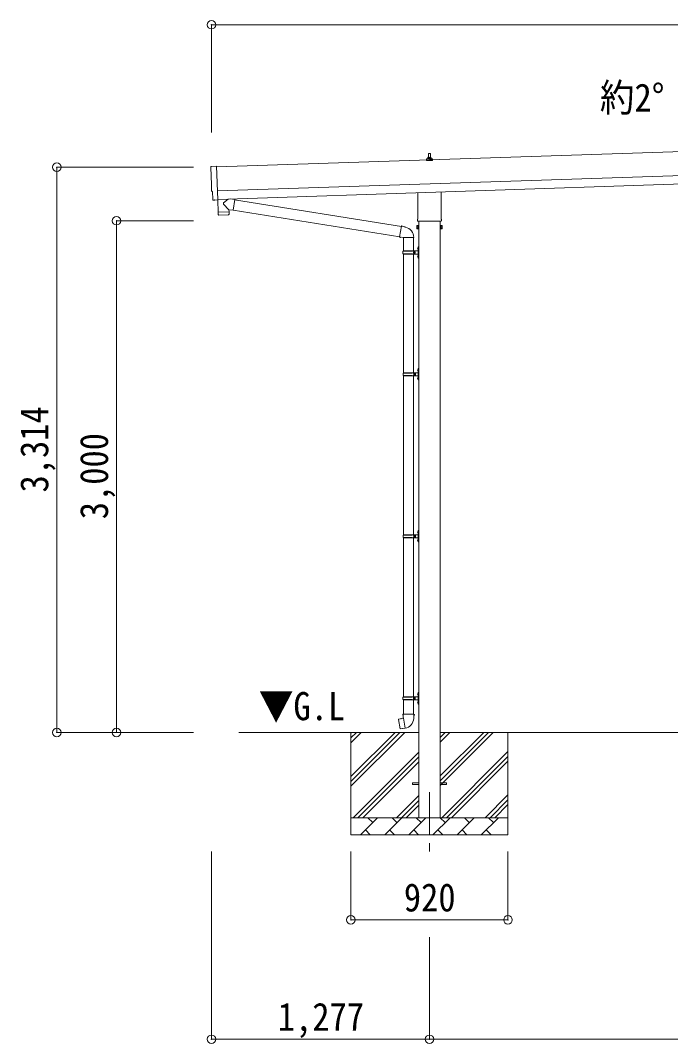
# Model space of a CAD drawing. Units: millimetres at full size, sheet at 1:50. Extents: x -14053 to 14053, y -9700 to 9700.
# Drawn here: x 1070 to 4878, y -6165 to -167 of the extents above; entities that cross this region are included whole.
import ezdxf
from ezdxf.enums import TextEntityAlignment as Align

# ---------------------------------------------------------------- set-up
doc = ezdxf.new("R2010")
doc.units = ezdxf.units.MM
doc.header["$LTSCALE"] = 50
doc.header["$PDMODE"] = 32
doc.header["$PDSIZE"] = 50
doc.linetypes.add('CHAIN1', pattern=[8, 5, -1, 1, -1])
for name, color, linetype, lineweight in [('0-1_Defpoints', 7, 'CHAIN1', 9), ('0-2_TEXT1', 4, 'Continuous', 9), ('0-3_SHAPE', 7, 'Continuous', 9), ('0-7_PARTS2', 7, 'Continuous', 9), ('0-8_TABLE1', 6, 'Continuous', 9), ('0-9_DIM1', 7, 'Continuous', 9)]:
    doc.layers.add(name, color=color, linetype=linetype, lineweight=lineweight)
doc.styles.add('ＭＳ ゴシック', font='')
doc.styles.get('ＭＳ ゴシック').set_extended_font_data('MS Gothic')

msp = doc.modelspace()

# ---------------------------------------------------------------- linework, layer by layer
at = {"layer": '0-1_Defpoints'}
msp.add_line((3465.51, -4691.27), (3465.51, -5040.27), dxfattribs=at)
at = {"layer": '0-2_TEXT1'}
for p, q in [((8111.4, -829.71), (2219.29, -1026.11)), ((3459.51, -972.01), (3460.23, -948.49)), ((3461.23, -947.51), (3469.78, -947.51)), ((3470.78, -948.49), (3471.51, -972.01)), ((2223.95, -1166.04), (8116.06, -969.63)), ((2225.62, -1216.01), (8117.73, -1019.6)), ((3447.26, -987.51), (3447.26, -979.8)), ((3483.76, -987.51), (3447.26, -987.51)), ((3447.64, -979.01), (3483.37, -979.01)), ((3448.02, -978.83), (3454.74, -977.2)), ((3455.12, -977.01), (3475.89, -977.01)), ((3455.51, -976.23), (3455.51, -972.01)), ((3456.51, -972.01), (3474.51, -972.01)), ((3475.51, -976.23), (3475.51, -972.01)), ((3482.99, -978.83), (3476.27, -977.2)), ((3483.76, -987.51), (3483.76, -979.8)), ((3397.21, -1331.5), (3397.21, -1176.95)), ((3533.81, -1172.4), (3533.81, -1331.5)), ((2206.12, -1220.43), (2199.19, -1220.3)), ((3391.51, -1369.77), (3392.27, -1368.46)), ((3391.51, -1369.77), (3391.51, -1386.77)), ((3398.51, -1368.46), (3392.27, -1368.46)), ((3398.51, -1373.37), (3392.27, -1373.37)), ((3395.51, -1340.27), (3395.51, -1334.77)), ((3533.44, -1343.77), (3397.57, -1343.77)), ((3398.51, -1388.09), (3398.51, -1368.46)), ((3398.51, -1369.07), (3401.01, -1369.07)), ((3403.01, -1343.77), (3403.01, -4841.27)), ((3528.01, -1343.77), (3528.01, -4841.27)), ((3532.51, -1369.07), (3530.01, -1369.07)), ((3532.51, -1388.09), (3532.51, -1368.46)), ((3532.51, -1368.46), (3538.75, -1368.46)), ((3532.51, -1373.37), (3538.75, -1373.37)), ((3535.51, -1334.77), (3535.51, -1340.27)), ((3539.51, -1369.77), (3538.75, -1368.46)), ((3539.51, -1369.77), (3539.51, -1386.77)), ((3391.51, -1386.77), (3392.27, -1388.09)), ((3398.51, -1383.18), (3392.27, -1383.18)), ((3398.51, -1388.09), (3392.27, -1388.09)), ((3401.01, -1387.47), (3398.51, -1387.47)), ((3528.01, -1388.77), (3530.01, -1388.77)), ((3530.01, -1387.47), (3532.51, -1387.47)), ((3532.51, -1383.18), (3538.75, -1383.18)), ((3532.51, -1388.09), (3538.75, -1388.09)), ((3539.51, -1386.77), (3538.75, -1388.09)), ((3365.51, -4636.77), (3403.01, -4636.77)), ((3365.51, -4645.77), (3365.51, -4636.77)), ((3365.51, -4645.77), (3403.01, -4645.77)), ((3528.01, -4636.77), (3565.51, -4636.77)), ((3528.01, -4645.77), (3565.51, -4645.77)), ((3565.51, -4645.77), (3565.51, -4636.77))]:
    msp.add_line(p, q, dxfattribs=at)
for points in [[(2187.62, -1023.73), (2219.12, -1021.03), (2225.71, -1218.77)], [(2196.26, -1217.4), (2194.69, -1170.4), (2194.09, -1170.42)], [(2206.85, -1220.13), (2207.5, -1219.48), (2225.74, -1219.78)], [(3530.01, -1388.77), (3530.01, -1367.77), (3528.01, -1367.77)]]:
    msp.add_lwpolyline(points, dxfattribs=at)
msp.add_lwpolyline([(3401.01, -1388.77), (3401.01, -1367.77), (3403.01, -1367.77), (3403.01, -1388.77)], close=True, dxfattribs=at)
for centre, radius, start, end in [((3461.23, -948.51), 1, 90, 178.60509), ((3469.78, -948.51), 1, 1.39491, 90), ((3448.26, -979.8), 1, 103.62699, 180), ((3454.51, -976.23), 1, 283.62699, 0), ((3459.59, -972.65), 4.13, 90, 171.17633), ((3456.51, -973.01), 1, 90, 180), ((3468.84, -972.01), 4.83, 133.60282, 180), ((3462.17, -972.01), 4.83, 0, 46.39718), ((3471.42, -972.65), 4.13, 8.82367, 90), ((3474.51, -973.01), 1, 0, 90), ((3476.51, -976.23), 1, 180, 256.37301), ((3482.76, -979.8), 1, 0, 76.37301), ((3395.85, -1370.91), 4.34, 145.61575, 214.38425), ((3407.75, -1378.27), 16.24, 162.41205, 197.58795), ((3399.51, -1334.77), 4, 125.09963, 180), ((3399.51, -1340.27), 4, 180, 194.47751), ((3399.51, -1340.27), 4, 194.47751, 241.04498), ((3531.51, -1340.27), 4, 298.95502, 345.52249), ((3531.51, -1334.77), 4, 0, 54.90037), ((3531.51, -1340.27), 4, 345.52249, 0), ((3535.16, -1370.91), 4.34, 325.61575, 34.38425), ((3523.27, -1378.27), 16.24, 342.41205, 17.58795), ((3395.85, -1385.64), 4.34, 145.61575, 214.38425), ((3535.16, -1385.64), 4.34, 325.61575, 34.38425)]:
    msp.add_arc(centre, radius, start, end, dxfattribs=at)
for centre, major_axis, ratio, start_param, end_param in [((2187.87, -1026.72), (-3, -0.1), 0.99863, 4.7647489, 6.2979817), ((-2572.99, -1255.88), (4760.73, 158.69), 0.99863, 6.2686928, 6.2979817), ((2193.94, -1166.02), (-4.4, -0.15), 0.99863, 6.2686928, 7.8539816), ((2199.26, -1217.29), (-2.11, -2.14), 0.9974, 5.5252311, 7.0411395), ((2206.14, -1219.43), (-0.704, -0.714), 0.9974, 0.7579542, 1.5707963)]:
    msp.add_ellipse(centre, major_axis=major_axis, ratio=ratio, start_param=start_param, end_param=end_param, dxfattribs=at)
at = {"layer": '0-3_SHAPE'}
for p, q in [((3403.01, -4341.27), (2348.49, -4341.27)), ((3005.51, -4341.27), (3005.51, -4941.27)), ((3005.51, -4373.48), (3037.71, -4341.27)), ((3005.51, -4599.76), (3263.99, -4341.27)), ((3005.51, -4628.04), (3292.27, -4341.27)), ((3005.51, -4656.33), (3320.56, -4341.27)), ((3005.51, -4401.77), (3066, -4341.27)), ((3005.51, -4345.2), (3009.43, -4341.27)), ((6803.01, -4341.27), (3528.01, -4341.27)), ((3528.01, -4370.1), (3556.83, -4341.27)), ((3528.01, -4398.38), (3585.12, -4341.27)), ((3528.01, -4652.94), (3839.67, -4341.27)), ((3528.01, -4596.37), (3783.11, -4341.27)), ((3528.01, -4624.66), (3811.39, -4341.27)), ((3925.51, -4341.27), (3925.51, -4941.27)), ((3020.51, -4839.31), (3403.01, -4456.81)), ((3046.83, -4841.27), (3403.01, -4485.1)), ((3537.66, -4841.27), (3925.51, -4453.43)), ((3565.95, -4841.27), (3925.51, -4481.72)), ((3075.12, -4841.27), (3403.01, -4513.38)), ((3594.23, -4841.27), (3925.51, -4510)), ((3273.11, -4841.27), (3403.01, -4711.37)), ((3792.22, -4841.27), (3925.51, -4707.99)), ((3820.51, -4841.27), (3925.51, -4736.27)), ((3301.39, -4841.27), (3403.01, -4739.66)), ((3329.67, -4841.27), (3403.01, -4767.94)), ((3848.79, -4841.27), (3925.51, -4764.56)), ((3005.51, -4841.27), (3925.51, -4841.27)), ((3061.95, -4941.27), (3161.95, -4841.27)), ((3133.4, -4869.83), (3104.85, -4841.27)), ((3203.37, -4941.27), (3303.37, -4841.27)), ((3274.82, -4869.83), (3246.27, -4841.27)), ((3344.8, -4941.27), (3444.8, -4841.27)), ((3416.24, -4869.83), (3387.69, -4841.27)), ((3486.22, -4941.27), (3586.22, -4841.27)), ((3557.66, -4869.83), (3529.11, -4841.27)), ((3627.64, -4941.27), (3727.64, -4841.27)), ((3699.09, -4869.83), (3670.53, -4841.27)), ((3769.06, -4941.27), (3869.06, -4841.27)), ((3840.51, -4869.83), (3811.95, -4841.27)), ((3090.51, -4912.72), (3119.06, -4941.27)), ((3231.93, -4912.72), (3260.48, -4941.27)), ((3373.35, -4912.72), (3401.9, -4941.27)), ((3514.77, -4912.72), (3543.32, -4941.27)), ((3656.19, -4912.72), (3684.75, -4941.27)), ((3797.61, -4912.72), (3826.17, -4941.27)), ((3925.51, -4941.27), (3005.51, -4941.27))]:
    msp.add_line(p, q, dxfattribs=at)
at = {"layer": '0-8_TABLE1'}
for p, q in [((2188.51, -192.16), (2188.51, -823.55)), ((2188.51, -192.16), (8148.51, -192.16)), ((1282.51, -1027.27), (2082.51, -1027.27)), ((1282.51, -1027.27), (1282.51, -4341.27)), ((1632.51, -1341.27), (2082.51, -1341.27)), ((1632.51, -1341.27), (1632.51, -4341.27)), ((1282.51, -4341.27), (2082.51, -4341.27)), ((2188.51, -6140.27), (2188.51, -5040.27)), ((3005.51, -5440.27), (3005.51, -5040.27)), ((3925.51, -5440.27), (3925.51, -5040.27)), ((3005.51, -5440.27), (3925.51, -5440.27)), ((3465.51, -6140.27), (3465.51, -5542.27)), ((3465.51, -6140.27), (2188.51, -6140.27)), ((3465.51, -6140.27), (6865.51, -6140.27))]:
    msp.add_line(p, q, dxfattribs=at)
for p in [(2188.51, -192.16), (1282.51, -1027.27), (1632.51, -1341.27), (1282.51, -4341.27), (1632.51, -4341.27), (3005.51, -5440.27), (3925.51, -5440.27), (2188.51, -6140.27), (3465.51, -6140.27)]:
    msp.add_point(p, dxfattribs=at)
at = {"layer": '0-9_DIM1'}
for p, q in [((2225.71, -1218.77), (2225.74, -1219.77)), ((2291.28, -1276.84), (2259.78, -1244.33)), ((2287.03, -1213.96), (2259.82, -1236.99)), ((2324.72, -1217.25), (2298.81, -1213.57)), ((2324.72, -1217.25), (2315.76, -1280.32)), ((2324.47, -1219.03), (3301.64, -1375.72)), ((2227.75, -1291.98), (2228.41, -1305.02)), ((2289.02, -1305.95), (2231.51, -1307.86)), ((2232.21, -1290.83), (2232.26, -1291.83)), ((2287.18, -1289), (2287.2, -1290)), ((2291.28, -1276.84), (2315.76, -1280.32)), ((2291.28, -1276.84), (2291.68, -1288.85)), ((2316.03, -1278.44), (3291.22, -1434.81)), ((3301.96, -1373.9), (3290.9, -1436.63)), ((3301.96, -1373.9), (3303.1, -1371.92)), ((3301.96, -1373.9), (3321.59, -1377.72)), ((3303.1, -1371.92), (3306.66, -1372.55)), ((3306.66, -1372.55), (3307.08, -1374.89)), ((3321.59, -1377.72), (3323.28, -1379.35)), ((3323.28, -1379.35), (3325.39, -1379.8)), ((3290.9, -1436.63), (3291.29, -1438.89)), ((3290.9, -1436.63), (3310.65, -1439.76)), ((3291.29, -1438.89), (3294.86, -1439.51)), ((3294.86, -1439.51), (3296.05, -1437.45)), ((3310.65, -1439.76), (3312.86, -1438.78)), ((3373.16, -1439.17), (3311.97, -1439.17)), ((3313.01, -1439.17), (3313.01, -1518.47)), ((3373.01, -1439.17), (3373.01, -1518.47)), ((3397.97, -1499.32), (3398.61, -1499.32)), ((3397.97, -1499.32), (3397.97, -1507.62)), ((3398.61, -1499.32), (3399.01, -1499.72)), ((3399.01, -1495.47), (3402.01, -1493.97)), ((3399.01, -1495.47), (3399.01, -1559.47)), ((3402.01, -1493.97), (3402.01, -1560.97)), ((3402.01, -1493.97), (3403.01, -1493.97)), ((3403.01, -1493.97), (3403.01, -1560.97)), ((3310.01, -1520.47), (3360.34, -1520.47)), ((3310.01, -1534.47), (3360.34, -1534.47)), ((3311.01, -1518.47), (3397.01, -1518.47)), ((3311.01, -1518.47), (3311.01, -1520.47)), ((3311.01, -1536.47), (3311.01, -1534.47)), ((3311.01, -1536.47), (3397.01, -1536.47)), ((3313.01, -1536.47), (3313.01, -2234.27)), ((3370.01, -1518.47), (3370.01, -1522.97)), ((3370.01, -1522.97), (3372.01, -1522.97)), ((3370.01, -1536.47), (3370.01, -1531.97)), ((3370.01, -1531.97), (3372.01, -1531.97)), ((3372.01, -1522.97), (3372.01, -1531.97)), ((3373.01, -1536.47), (3373.01, -2232.27)), ((3378.01, -1518.47), (3378.01, -1536.47)), ((3378.01, -1522.97), (3381.01, -1522.97)), ((3378.01, -1531.97), (3381.01, -1531.97)), ((3381.01, -1522.97), (3381.01, -1531.97)), ((3396.7, -1501.32), (3398.75, -1502.32)), ((3396.7, -1549.32), (3398.75, -1550.32)), ((3397.97, -1507.62), (3398.61, -1507.62)), ((3397.97, -1547.32), (3398.61, -1547.32)), ((3397.97, -1547.32), (3397.97, -1555.62)), ((3397.97, -1555.62), (3398.61, -1555.62)), ((3398.61, -1547.32), (3398.61, -1555.62)), ((3398.61, -1547.32), (3399.01, -1547.72)), ((3398.61, -1555.62), (3399.01, -1555.22)), ((3398.75, -1502.32), (3399.36, -1503.47)), ((3398.75, -1550.32), (3399.36, -1551.47)), ((3399.01, -1559.47), (3402.01, -1560.97)), ((3402.01, -1560.97), (3403.01, -1560.97)), ((3396.7, -2215.13), (3398.75, -2216.12)), ((3397.97, -2213.12), (3398.61, -2213.12)), ((3397.97, -2213.12), (3397.97, -2221.42)), ((3398.61, -2213.12), (3399.01, -2213.52)), ((3398.75, -2216.12), (3399.36, -2217.27)), ((3399.01, -2209.27), (3402.01, -2207.77)), ((3399.01, -2209.27), (3399.01, -2273.27)), ((3402.01, -2207.77), (3402.01, -2274.77)), ((3402.01, -2207.77), (3403.01, -2207.77)), ((3403.01, -2207.77), (3403.01, -2274.77)), ((3312.51, -2234.27), (3362.84, -2234.27)), ((3312.51, -2248.27), (3362.84, -2248.27)), ((3313.01, -2248.27), (3313.01, -3182.27)), ((3313.51, -2232.27), (3313.51, -2234.27)), ((3313.51, -2232.27), (3397.01, -2232.27)), ((3313.51, -2250.27), (3313.51, -2248.27)), ((3313.51, -2250.27), (3397.01, -2250.27)), ((3372.51, -2232.27), (3372.51, -2236.77)), ((3372.51, -2236.77), (3374.51, -2236.77)), ((3372.51, -2250.27), (3372.51, -2245.77)), ((3372.51, -2245.77), (3374.51, -2245.77)), ((3373.01, -2250.27), (3373.01, -3182.27)), ((3374.51, -2236.77), (3374.51, -2245.77)), ((3380.51, -2232.27), (3380.51, -2250.27)), ((3380.51, -2236.77), (3383.51, -2236.77)), ((3380.51, -2245.77), (3383.51, -2245.77)), ((3383.51, -2236.77), (3383.51, -2245.77)), ((3396.7, -2263.13), (3398.75, -2264.12)), ((3397.97, -2221.42), (3398.61, -2221.42)), ((3397.97, -2261.12), (3398.61, -2261.12)), ((3397.97, -2261.12), (3397.97, -2269.42)), ((3397.97, -2269.42), (3398.61, -2269.42)), ((3398.61, -2261.12), (3398.61, -2269.42)), ((3398.61, -2261.12), (3399.01, -2261.52)), ((3398.61, -2269.42), (3399.01, -2269.02)), ((3398.75, -2264.12), (3399.36, -2265.27)), ((3399.01, -2273.27), (3402.01, -2274.77)), ((3402.01, -2274.77), (3403.01, -2274.77)), ((3396.7, -3165.13), (3398.75, -3166.12)), ((3397.97, -3163.12), (3398.61, -3163.12)), ((3397.97, -3163.12), (3397.97, -3171.42)), ((3397.97, -3171.42), (3398.61, -3171.42)), ((3398.61, -3163.12), (3399.01, -3163.52)), ((3398.75, -3166.12), (3399.36, -3167.27)), ((3399.01, -3159.27), (3402.01, -3157.77)), ((3399.01, -3159.27), (3399.01, -3223.27)), ((3402.01, -3157.77), (3402.01, -3224.77)), ((3402.01, -3157.77), (3403.01, -3157.77)), ((3403.01, -3157.77), (3403.01, -3224.77)), ((3312.51, -3184.27), (3362.84, -3184.27)), ((3312.51, -3198.27), (3362.84, -3198.27)), ((3313.01, -3200.27), (3313.01, -4132.27)), ((3313.51, -3182.27), (3313.51, -3184.27)), ((3313.51, -3182.27), (3397.01, -3182.27)), ((3313.51, -3200.27), (3313.51, -3198.27)), ((3313.51, -3200.27), (3397.01, -3200.27)), ((3372.51, -3182.27), (3372.51, -3186.77)), ((3372.51, -3186.77), (3374.51, -3186.77)), ((3372.51, -3200.27), (3372.51, -3195.77)), ((3372.51, -3195.77), (3374.51, -3195.77)), ((3373.01, -3200.27), (3373.01, -4132.27)), ((3374.51, -3186.77), (3374.51, -3195.77)), ((3380.51, -3182.27), (3380.51, -3200.27)), ((3380.51, -3186.77), (3383.51, -3186.77)), ((3380.51, -3195.77), (3383.51, -3195.77)), ((3383.51, -3186.77), (3383.51, -3195.77)), ((3396.7, -3213.13), (3398.75, -3214.12)), ((3397.97, -3211.12), (3398.61, -3211.12)), ((3397.97, -3211.12), (3397.97, -3219.42)), ((3397.97, -3219.42), (3398.61, -3219.42)), ((3398.61, -3211.12), (3398.61, -3219.42)), ((3398.61, -3211.12), (3399.01, -3211.52)), ((3398.61, -3219.42), (3399.01, -3219.02)), ((3398.75, -3214.12), (3399.36, -3215.27)), ((3399.01, -3223.27), (3402.01, -3224.77)), ((3402.01, -3224.77), (3403.01, -3224.77)), ((3310.01, -4134.27), (3360.34, -4134.27)), ((3311.01, -4132.27), (3397.01, -4132.27)), ((3311.01, -4132.27), (3311.01, -4134.27)), ((3370.01, -4132.27), (3370.01, -4136.77)), ((3370.01, -4136.77), (3372.01, -4136.77)), ((3372.01, -4136.77), (3372.01, -4145.77)), ((3378.01, -4132.27), (3378.01, -4150.27)), ((3378.01, -4136.77), (3381.01, -4136.77)), ((3381.01, -4136.77), (3381.01, -4145.77)), ((3396.7, -4115.13), (3398.75, -4116.12)), ((3397.97, -4113.12), (3398.61, -4113.12)), ((3397.97, -4113.12), (3397.97, -4121.42)), ((3397.97, -4121.42), (3398.61, -4121.42)), ((3398.61, -4113.12), (3399.01, -4113.52)), ((3398.75, -4116.12), (3399.36, -4117.27)), ((3399.01, -4109.27), (3402.01, -4107.77)), ((3399.01, -4109.27), (3399.01, -4173.27)), ((3402.01, -4107.77), (3402.01, -4174.77)), ((3402.01, -4107.77), (3403.01, -4107.77)), ((3403.01, -4107.77), (3403.01, -4174.77)), ((3310.01, -4148.27), (3360.34, -4148.27)), ((3311.01, -4150.27), (3311.01, -4148.27)), ((3311.01, -4150.27), (3397.01, -4150.27)), ((3313.01, -4150.27), (3313.01, -4235.2)), ((3370.01, -4150.27), (3370.01, -4145.77)), ((3370.01, -4145.77), (3372.01, -4145.77)), ((3373.01, -4150.27), (3373.01, -4235.2)), ((3378.01, -4145.77), (3381.01, -4145.77)), ((3396.7, -4163.13), (3398.75, -4164.12)), ((3397.97, -4161.12), (3398.61, -4161.12)), ((3397.97, -4161.12), (3397.97, -4169.42)), ((3397.97, -4169.42), (3398.61, -4169.42)), ((3398.61, -4161.12), (3398.61, -4169.42)), ((3398.61, -4161.12), (3399.01, -4161.52)), ((3398.61, -4169.42), (3399.01, -4169.02)), ((3398.75, -4164.12), (3399.36, -4165.27)), ((3399.01, -4173.27), (3402.01, -4174.77)), ((3402.01, -4174.77), (3403.01, -4174.77)), ((3312.42, -4258.4), (3284.55, -4263.65)), ((3311.16, -4235.2), (3309.01, -4235.98)), ((3309.01, -4235.98), (3309.01, -4239.6)), ((3309.01, -4239.6), (3311.25, -4240.42)), ((3374.86, -4235.2), (3311.16, -4235.2)), ((3311.16, -4235.2), (3311.51, -4255.2)), ((3311.51, -4255.2), (3312.86, -4257.2)), ((3322.77, -4315.7), (3312.64, -4258.22)), ((3312.66, -4257.4), (3312.66, -4258.11)), ((3312.86, -4257.2), (3312.83, -4257.21)), ((3373.2, -4257.14), (3373.12, -4259.31)), ((3374.51, -4255.2), (3373.2, -4257.14)), ((3374.86, -4235.2), (3374.51, -4255.2)), ((3377.01, -4239.6), (3374.77, -4240.42)), ((3374.86, -4235.2), (3377.01, -4235.98)), ((3377.01, -4235.98), (3377.01, -4239.6)), ((3284.55, -4263.65), (3283.74, -4264.82)), ((3283.74, -4264.82), (3293.36, -4319.38)), ((3297.29, -4261.05), (3297.08, -4261.29)), ((3307.38, -4318.29), (3307.1, -4318.14)), ((3323.07, -4316.46), (3322.83, -4315.8))]:
    msp.add_line(p, q, dxfattribs=at)
for points in [[(2225.34, -1219.77), (2227.71, -1290.98), (2291.68, -1288.85)], [(2291.92, -1302.9), (2291.71, -1289.85), (2227.75, -1291.98)], [(3398.61, -1499.32), (3398.61, -1507.62), (3399.01, -1507.22)], [(3396.7, -1505.62), (3398.75, -1504.62), (3399.36, -1503.47)], [(3396.7, -1553.62), (3398.75, -1552.62), (3399.36, -1551.47)], [(3396.7, -2219.42), (3398.75, -2218.42), (3399.36, -2217.27)], [(3398.61, -2213.12), (3398.61, -2221.42), (3399.01, -2221.02)], [(3396.7, -2267.42), (3398.75, -2266.42), (3399.36, -2265.27)], [(3396.7, -3169.42), (3398.75, -3168.42), (3399.36, -3167.27)], [(3398.61, -3163.12), (3398.61, -3171.42), (3399.01, -3171.02)], [(3396.7, -3217.42), (3398.75, -3216.42), (3399.36, -3215.27)], [(3396.7, -4119.42), (3398.75, -4118.42), (3399.36, -4117.27)], [(3398.61, -4113.12), (3398.61, -4121.42), (3399.01, -4121.02)], [(3396.7, -4167.42), (3398.75, -4166.42), (3399.36, -4165.27)], [(3322.5, -4315.61), (3294.52, -4320.2), (3293.36, -4319.38)], [(3299.53, -4260.83), (3299.25, -4260.68), (3297.29, -4261.05)], [(3309.57, -4317.73), (3309.36, -4317.97), (3307.38, -4318.29)]]:
    msp.add_lwpolyline(points, dxfattribs=at)
for centre, radius, start, end in [((2263.2, -1240.68), 5, 132.56466, 226.88314), ((2231.41, -1304.86), 3, 182.90915, 271.95747), ((2288.92, -1302.95), 3, 271.90915, 0.90915), ((3312.86, -1438.78), 60.3, 359.62495, 78), ((3402.3, -1503.47), 6, 136.21765, 223.78235), ((3358.76, -1527.47), 49.25, 171.82876, 180.00002), ((3358.76, -1527.47), 49.25, 180.00002, 188.17127), ((3360.34, -1518.47), 2, 270, 359.99998), ((3360.34, -1536.47), 2, 0.00005, 90.00004), ((3402.3, -1551.47), 6, 136.21765, 223.78235), ((3397.01, -1516.47), 2, 270, 359.99998), ((3397.01, -1538.47), 2, 0.00005, 90.00004), ((3402.3, -2217.27), 6, 136.21765, 223.78235), ((3361.26, -2241.27), 49.25, 171.82876, 180.00002), ((3361.26, -2241.27), 49.25, 180.00002, 188.17127), ((3362.84, -2232.27), 2, 270, 359.99998), ((3362.84, -2250.27), 2, 0.00005, 90.00004), ((3402.3, -2265.27), 6, 136.21765, 223.78235), ((3397.01, -2230.27), 2, 270, 359.99998), ((3397.01, -2252.27), 2, 0.00005, 90.00004), ((3402.3, -3167.27), 6, 136.21765, 223.78235), ((3361.26, -3191.27), 49.25, 171.82876, 180.00002), ((3361.26, -3191.27), 49.25, 180.00002, 188.17127), ((3362.84, -3182.27), 2, 270, 359.99998), ((3362.84, -3200.27), 2, 0.00005, 90.00004), ((3402.3, -3215.27), 6, 136.21765, 223.78235), ((3397.01, -3180.27), 2, 270, 359.99998), ((3397.01, -3202.27), 2, 0.00005, 90.00004), ((3358.76, -4141.27), 49.25, 171.82876, 180.00002), ((3360.34, -4132.27), 2, 270, 359.99998), ((3402.3, -4117.27), 6, 136.21765, 223.78235), ((3397.01, -4130.27), 2, 270, 359.99998), ((3358.76, -4141.27), 49.25, 180.00002, 188.17127), ((3360.34, -4150.27), 2, 0.00005, 90.00004), ((3402.3, -4165.27), 6, 136.21765, 223.78235), ((3397.01, -4152.27), 2, 0.00005, 90.00004), ((3312.36, -4258.11), 0.3, 280.66842, 0), ((3312.86, -4257.4), 0.2, 100, 180), ((3322.55, -4315.9), 0.3, 20, 99.33158), ((3323.26, -4316.39), 0.2, 200, 279.96938), ((3312.86, -4257.2), 60.3, 279.96938, 358)]:
    msp.add_arc(centre, radius, start, end, dxfattribs=at)

# ---------------------------------------------------------------- texts
at = {"layer": '0-7_PARTS2', "style": 'ＭＳ ゴシック', "width": 0.9}
for s, p in [('約2°', (4463.79, -751.14)), ('▼G.L', (2466.12, -4319.06))]:
    msp.add_text(s, height=165, dxfattribs=at).set_placement(p, align=Align.BOTTOM_LEFT)
at = {"layer": '0-8_TABLE1', "color": 7, "style": 'ＭＳ ゴシック', "width": 0.9}
for s, p in [('3,314', (1282.51, -2934.27)), ('3,000', (1632.51, -3091.27))]:
    msp.add_text(s, height=165, rotation=90, dxfattribs=at).set_placement(p, align=Align.BOTTOM_LEFT)
for s, p in [('920', (3315.51, -5440.27)), ('1,277', (2577.01, -6140.27))]:
    msp.add_text(s, height=165, dxfattribs=at).set_placement(p, align=Align.BOTTOM_LEFT)

doc.saveas('drawing.dxf')
